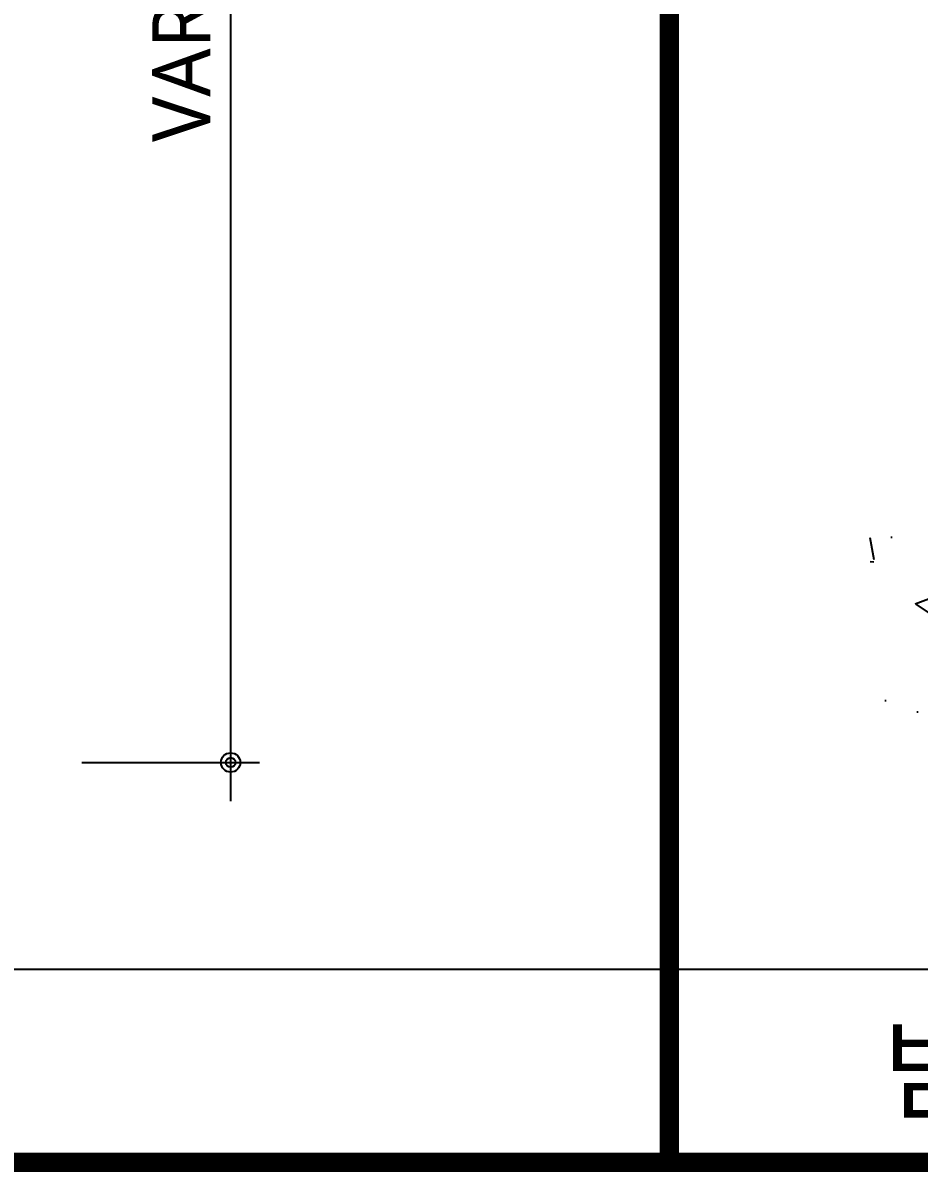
# Model space of a CAD drawing. Extents: x -256 to 8104, y -176 to 5714.
# Drawn here: x 4231 to 4694, y 2764 to 3359 of the extents above; entities that cross this region are included whole.
import ezdxf
from ezdxf.enums import TextEntityAlignment as Align

# ---------------------------------------------------------------- set-up
doc = ezdxf.new("R2010")
doc.units = 0
doc.header["$LTSCALE"] = 30
doc.layers.get('0').update_dxf_attribs({"linetype": 'CONTINUOUS'})
doc.layers.get('DEFPOINTS').update_dxf_attribs({"linetype": 'CONTINUOUS'})
for name, color, linetype in [('DIM', 7, 'CONTINUOUS'), ('TIT', 3, 'CONTINUOUS'), ('해치', 8, 'CONTINUOUS')]:
    doc.layers.add(name, color=color, linetype=linetype)
doc.styles.add('돋움', font='malgun.ttf')
doc.dimstyles.new('10', dxfattribs={"dimscale": 10, "dimtxt": 3, "dimasz": 1, "dimexe": 1.5, "dimexo": 2, "dimgap": 1, "dimtad": 1, "dimdec": 0, "dimlunit": 6, "dimtxsty": '돋움', "dimblk": 'DIMDOT', "dimcen": -1, "dimdle": 1.5, "dimclrt": 3, "dimazin": 3, "dimtfac": 1, "dimtdec": 0, "dimtix": 1, "dimtmove": 2, "dimatfit": 3, "dimldrblk": 'DIMDOT', "dimarcsym": 0})

# ---------------------------------------------------------------- blocks, each defined once
blk = doc.blocks.new('DIMDOT')
at = {"linetype": 'Continuous'}
blk.add_line((-2, 0), (2, 0), dxfattribs=at)
for radius in [0.5, 0.25]:
    blk.add_circle((0, 0), radius, dxfattribs=at)
blk = doc.blocks.new('*D939')
at = {"layer": 'DEFPOINTS', "color": 0}
for p in [(152562.7435949181, -3123.18199423662), (152562.7435949181, -3848.18199423662), (152659.6433994236, -3848.18199423662)]:
    blk.add_point(p, dxfattribs=at)
at = {"layer": 'DIM', "color": 0, "lineweight": -2, "ltscale": 10}
for p, q in [((152582.7435949181, -3123.18199423662), (152674.6433994236, -3123.18199423662)), ((152659.6433994236, -3133.18199423662), (152659.6433994236, -3838.18199423662)), ((152582.7435949181, -3848.18199423662), (152674.6433994236, -3848.18199423662))]:
    blk.add_line(p, q, dxfattribs=at)
at = {"layer": 'DIM', "color": 0, "lineweight": -2, "xscale": 10, "yscale": 10, "zscale": 10}
for p, rotation in [((152659.6433994236, -3123.18199423662), 90), ((152659.6433994236, -3848.18199423662), 270)]:
    blk.add_blockref('DIMDOT', p, dxfattribs=dict(at, rotation=rotation))
at = {"layer": 'DIM', "color": 3, "insert": (152634.4090244236, -3485.68199423662), "char_height": 30, "attachment_point": 5, "rotation": 90, "style": '돋움'}
blk.add_mtext('VAR.', dxfattribs=at)
blk = doc.blocks.new('AURA_35', base_point=(148321.4807597921, -6824.23637572874))
at = {"layer": '해치'}
h = blk.add_hatch(dxfattribs=at)
h.set_pattern_fill('AR-CONC', color=256, style=0)
h.set_pattern_definition([(49.99999999999999, (151561.0267120596, -5260.195289001433), (182.184668996004, -15.93908553890309), [19.05, -209.55]), (355, (151561.0267120596, -5260.195289001433), (-35.24282597566699, 191.05664288218), [15.24, -167.64]), (100.451, (151576.2087120596, -5261.523539001433), (146.9425016659592, 175.1166878202919), [16.19, -178.09]), (46.1842, (151561.0267120596, -5209.395289001433), (271.0790408921299, -42.04232793272715), [28.575, -314.325]), (96.63560000000001, (151583.6166120596, -5212.898789001432), (237.4042344662371, 247.4255558900492), [24.285, -267.135]), (351.1840000000001, (151561.0267120596, -5209.395289001433), (237.4046058139339, 247.4251178605977), [22.86, -251.46]), (21, (151586.4267120596, -5222.095289001432), (151.6148798353833, -102.2655185167625), [19.05, -209.55]), (326.0000000000001, (151586.4267120596, -5222.095289001432), (61.80202834764707, 184.1879661223193), [15.24, -167.64]), (71.4514, (151599.0612120596, -5230.617389001432), (213.4164907701245, 81.92285771605745), [16.19, -178.09]), (37.50000000000001, (151561.0267120596, -5260.195289001433), (3.088603250591817, 84.55503887315311), [0, -165.608, 0, -170.18, 0, -168.275]), (7.499999999999999, (151561.0267120596, -5260.195289001433), (66.81966251030575, 100.1805748181195), [0, -97.02799999999999, 0, -161.798, 0, -64.135]), (327.5, (151504.3847120596, -5260.195289001433), (135.5905951668714, -5.728743992673458), [0, -63.5, 0, -198.12, 0, -262.89]), (317.5, (151478.9847120596, -5260.195289001433), (148.129181386018, 25.42649103333301), [0, -82.55, 0, -131.572, 0, -186.69])])
h.paths.add_polyline_path([(154040.6049048349, -3826.434771872068), (154040.6049048349, -3723.450801495427), (152990.4197038686, -3723.450801495427), (152990.4197038686, -3826.434771872068)])
at = {"color": 8}
for p, q in [((150805.6387240301, -3954.992411219977), (152768.2255831737, -3954.992411219977)), ((152768.2255831737, -3954.992411219977), (154153.4634473362, -3954.992411219977))]:
    blk.add_line(p, q, dxfattribs=at)
at = {"color": 8, "const_width": 10}
for points in [[(152886.6447607662, -4054.992411219977), (152886.6447607662, -1285.842411219954)], [(148368.9176488769, -4054.992411219977), (154153.4634473362, -4054.992411219977)]]:
    blk.add_lwpolyline(points, dxfattribs=at)
at = {"layer": 'TIT', "style": '돋움'}
blk.add_text('받침대 (측면부)', height=42, dxfattribs=at).set_placement((153360.5624505685, -4028.109223902939), align=Align.RIGHT)
at = {"layer": 'DIM', "ltscale": 10}
dim = blk.add_linear_dim(base=(152659.6433994236, -3848.18199423662), p1=(152562.7435949181, -3123.18199423662), p2=(152562.7435949181, -3848.18199423662), angle=90, text='VAR.', dimstyle='10', override={"dimtxsty": '돋움'}, dxfattribs=at)
dim.commit()
dim.dimension.update_dxf_attribs({"geometry": '*D939', "text_midpoint": (152634.4090244236, -3485.68199423662)})

msp = doc.modelspace()

# ---------------------------------------------------------------- block references
msp.add_blockref('AURA_35', (0, 0))

doc.saveas('drawing.dxf')
